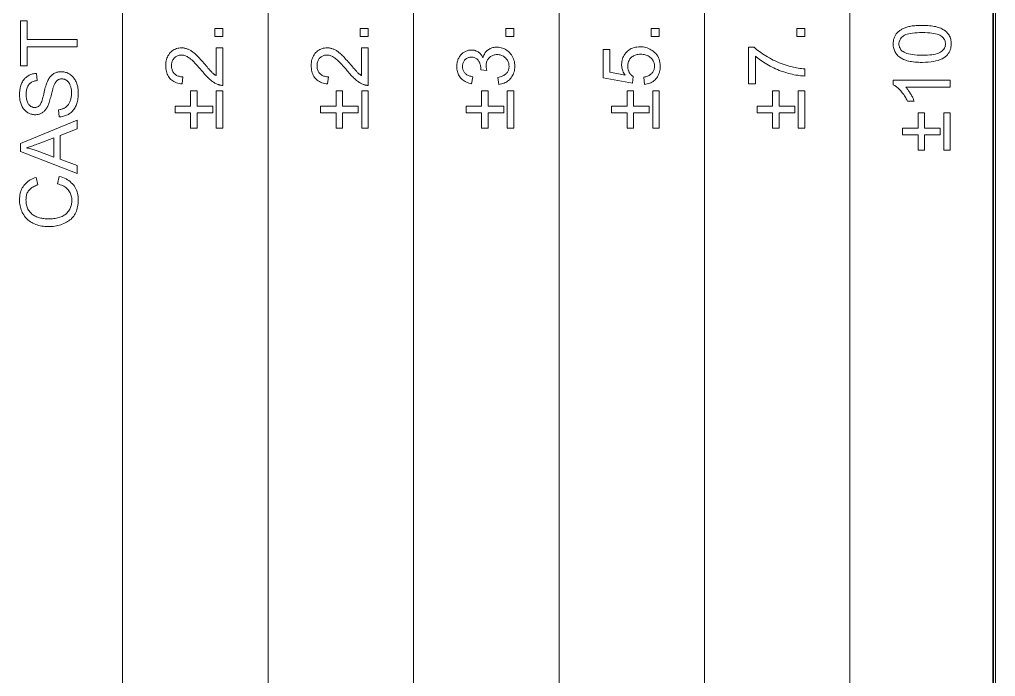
# Model space of a CAD drawing. Extents: x 23 to 417, y 3 to 294.
# Drawn here: x 213.62 to 230.8, y 26.81 to 38.39 of the extents above; entities that cross this region are included whole.
import ezdxf

# ---------------------------------------------------------------- set-up
doc = ezdxf.new("R2010")
doc.units = 0

msp = doc.modelspace()

# ---------------------------------------------------------------- linework, layer by layer
at = {"color": 7, "lineweight": 13}
for p, q in [((215.438, 10.272), (215.438, 50.272)), ((217.999, 10.272), (217.999, 50.272)), ((220.559, 10.272), (220.559, 50.272)), ((223.12, 10.272), (223.12, 50.272)), ((225.681, 10.272), (225.681, 50.272)), ((228.241, 10.272), (228.241, 50.272)), ((230.802, 10.272), (230.802, 50.272))]:
    msp.add_line(p, q, dxfattribs=at)
at = {"color": 7, "lineweight": 35}
msp.add_line((230.762, 10.238), (230.762, 50.237), dxfattribs=at)
at = {"color": 7, "lineweight": 13}
for points in [[(214.642, 37.902), (213.76, 37.902), (213.76, 37.572), (213.642, 37.572), (213.642, 38.365), (213.76, 38.365), (213.76, 38.034), (214.642, 38.034)], [(217.203, 38.088), (217.063, 38.088), (217.063, 38.228), (217.203, 38.228)], [(219.763, 38.088), (219.623, 38.088), (219.623, 38.228), (219.763, 38.228)], [(222.324, 38.088), (222.184, 38.088), (222.184, 38.228), (222.324, 38.228)], [(224.885, 38.088), (224.745, 38.088), (224.745, 38.228), (224.885, 38.228)], [(227.445, 38.088), (227.306, 38.088), (227.306, 38.228), (227.445, 38.228)], [(229.513, 37.631), (229.478, 37.631), (229.445, 37.632), (229.413, 37.634), (229.382, 37.636), (229.353, 37.64), (229.325, 37.644), (229.299, 37.648), (229.273, 37.654), (229.25, 37.66), (229.227, 37.667), (229.206, 37.675), (229.186, 37.683), (229.167, 37.692), (229.149, 37.702), (229.132, 37.712), (229.116, 37.724), (229.1, 37.735), (229.086, 37.748), (229.073, 37.761), (229.061, 37.775), (229.05, 37.79), (229.04, 37.806), (229.031, 37.822), (229.023, 37.839), (229.017, 37.857), (229.011, 37.875), (229.007, 37.894), (229.004, 37.914), (229.003, 37.935), (229.002, 37.957), (229.002, 37.972), (229.003, 37.988), (229.005, 38.003), (229.007, 38.018), (229.01, 38.032), (229.014, 38.046), (229.018, 38.06), (229.023, 38.073), (229.028, 38.085), (229.034, 38.098), (229.041, 38.11), (229.049, 38.121), (229.056, 38.132), (229.065, 38.143), (229.074, 38.153), (229.084, 38.163), (229.094, 38.172), (229.105, 38.181), (229.116, 38.19), (229.128, 38.198), (229.14, 38.206), (229.153, 38.213), (229.167, 38.22), (229.181, 38.227), (229.196, 38.233), (229.211, 38.239), (229.226, 38.245), (229.243, 38.25), (229.259, 38.255), (229.277, 38.26), (229.295, 38.264), (229.314, 38.268), (229.335, 38.272), (229.356, 38.275), (229.38, 38.277), (229.404, 38.279), (229.429, 38.281), (229.456, 38.282), (229.484, 38.282), (229.513, 38.283), (229.547, 38.282), (229.581, 38.281), (229.612, 38.279), (229.643, 38.277), (229.672, 38.274), (229.7, 38.27), (229.726, 38.265), (229.751, 38.26), (229.775, 38.253), (229.797, 38.246), (229.818, 38.239), (229.838, 38.231), (229.857, 38.222), (229.876, 38.212), (229.893, 38.201), (229.909, 38.19), (229.924, 38.178), (229.939, 38.166), (229.952, 38.152), (229.964, 38.138), (229.975, 38.124), (229.985, 38.108), (229.994, 38.092), (230.002, 38.075), (230.008, 38.057), (230.014, 38.038), (230.018, 38.019), (230.021, 37.999), (230.023, 37.978), (230.023, 37.957), (230.022, 37.928), (230.019, 37.901), (230.014, 37.875), (230.007, 37.851), (229.997, 37.827), (229.986, 37.805), (229.972, 37.785), (229.957, 37.765), (229.939, 37.747), (229.919, 37.729), (229.893, 37.711), (229.863, 37.694), (229.83, 37.679), (229.795, 37.666), (229.755, 37.655), (229.713, 37.646), (229.668, 37.639), (229.619, 37.634), (229.568, 37.632)], [(229.513, 37.757), (229.561, 37.757), (229.605, 37.759), (229.646, 37.762), (229.684, 37.766), (229.718, 37.771), (229.749, 37.777), (229.777, 37.785), (229.802, 37.794), (229.823, 37.803), (229.841, 37.814), (229.856, 37.826), (229.87, 37.838), (229.882, 37.851), (229.893, 37.865), (229.902, 37.879), (229.909, 37.893), (229.915, 37.908), (229.919, 37.924), (229.921, 37.94), (229.922, 37.957), (229.921, 37.973), (229.919, 37.989), (229.915, 38.005), (229.909, 38.02), (229.902, 38.034), (229.893, 38.048), (229.882, 38.062), (229.87, 38.075), (229.856, 38.087), (229.84, 38.099), (229.822, 38.11), (229.801, 38.12), (229.777, 38.128), (229.749, 38.136), (229.718, 38.142), (229.683, 38.147), (229.646, 38.151), (229.605, 38.154), (229.56, 38.156), (229.513, 38.156), (229.465, 38.156), (229.421, 38.154), (229.38, 38.151), (229.342, 38.147), (229.307, 38.142), (229.276, 38.136), (229.248, 38.128), (229.224, 38.12), (229.203, 38.11), (229.185, 38.099), (229.169, 38.087), (229.156, 38.075), (229.143, 38.062), (229.133, 38.048), (229.124, 38.034), (229.117, 38.019), (229.111, 38.004), (229.107, 37.988), (229.104, 37.972), (229.104, 37.955), (229.104, 37.939), (229.107, 37.923), (229.11, 37.908), (229.115, 37.893), (229.122, 37.879), (229.129, 37.866), (229.139, 37.854), (229.15, 37.842), (229.162, 37.831), (229.175, 37.82), (229.195, 37.808), (229.218, 37.797), (229.244, 37.788), (229.273, 37.78), (229.305, 37.773), (229.341, 37.767), (229.379, 37.762), (229.421, 37.759), (229.465, 37.757)], [(217.085, 37.887), (217.203, 37.887), (217.203, 37.226), (217.194, 37.226), (217.185, 37.226), (217.176, 37.227), (217.168, 37.228), (217.159, 37.229), (217.151, 37.231), (217.142, 37.233), (217.134, 37.235), (217.126, 37.238), (217.117, 37.241), (217.104, 37.246), (217.09, 37.252), (217.077, 37.259), (217.064, 37.266), (217.05, 37.274), (217.037, 37.282), (217.024, 37.291), (217.011, 37.3), (216.997, 37.311), (216.984, 37.322), (216.971, 37.333), (216.957, 37.346), (216.943, 37.359), (216.929, 37.374), (216.914, 37.389), (216.898, 37.406), (216.883, 37.424), (216.866, 37.442), (216.85, 37.462), (216.833, 37.482), (216.807, 37.514), (216.782, 37.543), (216.758, 37.57), (216.735, 37.596), (216.713, 37.619), (216.692, 37.64), (216.673, 37.659), (216.655, 37.675), (216.637, 37.69), (216.621, 37.702), (216.606, 37.713), (216.59, 37.723), (216.575, 37.732), (216.56, 37.739), (216.545, 37.745), (216.53, 37.751), (216.516, 37.755), (216.502, 37.757), (216.487, 37.759), (216.473, 37.76), (216.459, 37.759), (216.445, 37.758), (216.432, 37.755), (216.419, 37.751), (216.406, 37.747), (216.394, 37.741), (216.382, 37.734), (216.371, 37.726), (216.361, 37.718), (216.35, 37.708), (216.341, 37.697), (216.332, 37.685), (216.325, 37.673), (216.318, 37.661), (216.313, 37.647), (216.308, 37.634), (216.305, 37.619), (216.302, 37.604), (216.301, 37.588), (216.3, 37.572), (216.301, 37.554), (216.302, 37.537), (216.305, 37.522), (216.309, 37.506), (216.313, 37.492), (216.319, 37.478), (216.326, 37.465), (216.334, 37.452), (216.343, 37.441), (216.353, 37.43), (216.364, 37.42), (216.376, 37.41), (216.389, 37.402), (216.402, 37.395), (216.417, 37.39), (216.432, 37.385), (216.448, 37.381), (216.465, 37.378), (216.482, 37.376), (216.501, 37.376), (216.488, 37.25), (216.46, 37.253), (216.434, 37.258), (216.409, 37.264), (216.385, 37.271), (216.363, 37.28), (216.342, 37.291), (216.323, 37.303), (216.305, 37.316), (216.288, 37.331), (216.272, 37.347), (216.258, 37.365), (216.246, 37.383), (216.235, 37.403), (216.225, 37.424), (216.217, 37.446), (216.21, 37.469), (216.205, 37.494), (216.201, 37.52), (216.199, 37.546), (216.198, 37.574), (216.199, 37.602), (216.202, 37.629), (216.206, 37.655), (216.211, 37.68), (216.218, 37.703), (216.227, 37.725), (216.238, 37.746), (216.25, 37.766), (216.263, 37.785), (216.278, 37.802), (216.295, 37.818), (216.312, 37.832), (216.33, 37.845), (216.348, 37.856), (216.368, 37.865), (216.388, 37.873), (216.409, 37.878), (216.43, 37.883), (216.453, 37.885), (216.476, 37.886), (216.488, 37.886), (216.5, 37.885), (216.512, 37.884), (216.524, 37.882), (216.536, 37.88), (216.547, 37.877), (216.559, 37.874), (216.571, 37.87), (216.582, 37.866), (216.594, 37.861), (216.606, 37.856), (216.618, 37.85), (216.629, 37.844), (216.641, 37.837), (216.654, 37.829), (216.666, 37.82), (216.678, 37.811), (216.691, 37.801), (216.703, 37.791), (216.716, 37.78), (216.73, 37.768), (216.744, 37.754), (216.759, 37.739), (216.775, 37.722), (216.792, 37.704), (216.81, 37.684), (216.829, 37.663), (216.849, 37.641), (216.87, 37.616), (216.892, 37.591), (216.91, 37.569), (216.927, 37.55), (216.942, 37.531), (216.957, 37.515), (216.97, 37.5), (216.982, 37.486), (216.993, 37.475), (217.002, 37.464), (217.011, 37.456), (217.018, 37.449), (217.025, 37.443), (217.031, 37.437), (217.038, 37.431), (217.045, 37.425), (217.051, 37.42), (217.058, 37.415), (217.065, 37.41), (217.071, 37.406), (217.078, 37.401), (217.085, 37.397)], [(219.645, 37.887), (219.763, 37.887), (219.763, 37.226), (219.754, 37.226), (219.746, 37.226), (219.737, 37.227), (219.728, 37.228), (219.72, 37.229), (219.711, 37.231), (219.703, 37.233), (219.695, 37.235), (219.686, 37.238), (219.678, 37.241), (219.665, 37.246), (219.651, 37.252), (219.638, 37.259), (219.624, 37.266), (219.611, 37.274), (219.598, 37.282), (219.584, 37.291), (219.571, 37.3), (219.558, 37.311), (219.545, 37.322), (219.532, 37.333), (219.518, 37.346), (219.504, 37.359), (219.489, 37.374), (219.474, 37.389), (219.459, 37.406), (219.443, 37.424), (219.427, 37.442), (219.411, 37.462), (219.394, 37.482), (219.367, 37.514), (219.342, 37.543), (219.318, 37.57), (219.296, 37.596), (219.274, 37.619), (219.253, 37.64), (219.234, 37.659), (219.215, 37.675), (219.198, 37.69), (219.182, 37.702), (219.166, 37.713), (219.151, 37.723), (219.136, 37.732), (219.121, 37.739), (219.106, 37.745), (219.091, 37.751), (219.077, 37.755), (219.062, 37.757), (219.048, 37.759), (219.034, 37.76), (219.02, 37.759), (219.006, 37.758), (218.992, 37.755), (218.979, 37.751), (218.967, 37.747), (218.955, 37.741), (218.943, 37.734), (218.932, 37.726), (218.921, 37.718), (218.911, 37.708), (218.901, 37.697), (218.893, 37.685), (218.885, 37.673), (218.879, 37.661), (218.873, 37.647), (218.869, 37.634), (218.865, 37.619), (218.863, 37.604), (218.861, 37.588), (218.861, 37.572), (218.861, 37.554), (218.863, 37.537), (218.866, 37.522), (218.869, 37.506), (218.874, 37.492), (218.88, 37.478), (218.887, 37.465), (218.895, 37.452), (218.904, 37.441), (218.914, 37.43), (218.925, 37.42), (218.937, 37.41), (218.95, 37.402), (218.963, 37.395), (218.977, 37.39), (218.993, 37.385), (219.009, 37.381), (219.025, 37.378), (219.043, 37.376), (219.061, 37.376), (219.048, 37.25), (219.021, 37.253), (218.995, 37.258), (218.97, 37.264), (218.946, 37.271), (218.924, 37.28), (218.903, 37.291), (218.884, 37.303), (218.865, 37.316), (218.849, 37.331), (218.833, 37.347), (218.819, 37.365), (218.807, 37.383), (218.795, 37.403), (218.786, 37.424), (218.778, 37.446), (218.771, 37.469), (218.766, 37.494), (218.762, 37.52), (218.76, 37.546), (218.759, 37.574), (218.76, 37.602), (218.762, 37.629), (218.766, 37.655), (218.772, 37.68), (218.779, 37.703), (218.788, 37.725), (218.798, 37.746), (218.81, 37.766), (218.824, 37.785), (218.839, 37.802), (218.855, 37.818), (218.872, 37.832), (218.89, 37.845), (218.909, 37.856), (218.928, 37.865), (218.949, 37.873), (218.969, 37.878), (218.991, 37.883), (219.014, 37.885), (219.037, 37.886), (219.049, 37.886), (219.061, 37.885), (219.073, 37.884), (219.085, 37.882), (219.096, 37.88), (219.108, 37.877), (219.12, 37.874), (219.132, 37.87), (219.143, 37.866), (219.155, 37.861), (219.166, 37.856), (219.178, 37.85), (219.19, 37.844), (219.202, 37.837), (219.214, 37.829), (219.227, 37.82), (219.239, 37.811), (219.252, 37.801), (219.264, 37.791), (219.277, 37.78), (219.29, 37.768), (219.304, 37.754), (219.32, 37.739), (219.336, 37.722), (219.353, 37.704), (219.371, 37.684), (219.39, 37.663), (219.41, 37.641), (219.431, 37.616), (219.453, 37.591), (219.471, 37.569), (219.488, 37.55), (219.503, 37.531), (219.518, 37.515), (219.531, 37.5), (219.543, 37.486), (219.554, 37.475), (219.563, 37.464), (219.572, 37.456), (219.579, 37.449), (219.585, 37.443), (219.592, 37.437), (219.599, 37.431), (219.605, 37.425), (219.612, 37.42), (219.619, 37.415), (219.625, 37.41), (219.632, 37.406), (219.639, 37.401), (219.645, 37.397)], [(222.06, 37.243), (222.044, 37.366), (222.064, 37.37), (222.083, 37.375), (222.101, 37.381), (222.118, 37.387), (222.133, 37.394), (222.148, 37.402), (222.161, 37.41), (222.173, 37.418), (222.184, 37.428), (222.194, 37.437), (222.203, 37.448), (222.211, 37.459), (222.218, 37.47), (222.224, 37.482), (222.229, 37.494), (222.233, 37.506), (222.236, 37.519), (222.238, 37.533), (222.24, 37.547), (222.24, 37.561), (222.239, 37.578), (222.238, 37.595), (222.235, 37.611), (222.23, 37.626), (222.225, 37.641), (222.218, 37.656), (222.211, 37.669), (222.202, 37.683), (222.191, 37.695), (222.18, 37.708), (222.168, 37.719), (222.155, 37.729), (222.141, 37.738), (222.127, 37.746), (222.113, 37.752), (222.098, 37.758), (222.082, 37.762), (222.066, 37.765), (222.049, 37.767), (222.031, 37.767), (222.015, 37.767), (221.999, 37.765), (221.983, 37.762), (221.968, 37.758), (221.954, 37.753), (221.941, 37.747), (221.927, 37.74), (221.915, 37.732), (221.903, 37.723), (221.892, 37.712), (221.881, 37.701), (221.872, 37.689), (221.864, 37.676), (221.857, 37.663), (221.851, 37.649), (221.846, 37.635), (221.842, 37.62), (221.839, 37.604), (221.837, 37.588), (221.837, 37.572), (221.837, 37.564), (221.837, 37.557), (221.838, 37.549), (221.839, 37.541), (221.84, 37.532), (221.842, 37.524), (221.844, 37.514), (221.846, 37.505), (221.848, 37.495), (221.851, 37.485), (221.743, 37.499), (221.743, 37.501), (221.743, 37.503), (221.744, 37.505), (221.744, 37.508), (221.744, 37.51), (221.744, 37.512), (221.744, 37.513), (221.744, 37.515), (221.744, 37.517), (221.744, 37.518), (221.744, 37.534), (221.743, 37.549), (221.74, 37.564), (221.738, 37.579), (221.734, 37.593), (221.729, 37.607), (221.724, 37.62), (221.718, 37.634), (221.711, 37.647), (221.703, 37.66), (221.695, 37.671), (221.685, 37.682), (221.675, 37.692), (221.663, 37.7), (221.651, 37.707), (221.638, 37.712), (221.624, 37.717), (221.609, 37.72), (221.594, 37.722), (221.577, 37.722), (221.564, 37.722), (221.551, 37.72), (221.539, 37.718), (221.527, 37.715), (221.515, 37.711), (221.504, 37.706), (221.494, 37.7), (221.484, 37.693), (221.474, 37.685), (221.465, 37.677), (221.457, 37.667), (221.449, 37.657), (221.443, 37.647), (221.437, 37.636), (221.432, 37.624), (221.428, 37.612), (221.425, 37.6), (221.423, 37.586), (221.421, 37.573), (221.421, 37.559), (221.421, 37.544), (221.423, 37.531), (221.425, 37.518), (221.428, 37.505), (221.432, 37.493), (221.437, 37.481), (221.443, 37.47), (221.45, 37.459), (221.457, 37.449), (221.466, 37.439), (221.475, 37.43), (221.486, 37.421), (221.497, 37.414), (221.509, 37.406), (221.522, 37.4), (221.536, 37.394), (221.551, 37.389), (221.567, 37.385), (221.583, 37.381), (221.601, 37.378), (221.579, 37.255), (221.555, 37.26), (221.532, 37.266), (221.51, 37.274), (221.489, 37.282), (221.47, 37.292), (221.451, 37.303), (221.434, 37.315), (221.417, 37.328), (221.402, 37.342), (221.388, 37.357), (221.375, 37.374), (221.363, 37.391), (221.353, 37.409), (221.344, 37.427), (221.337, 37.447), (221.331, 37.467), (221.326, 37.488), (221.323, 37.51), (221.321, 37.532), (221.32, 37.556), (221.32, 37.572), (221.321, 37.588), (221.323, 37.604), (221.326, 37.619), (221.329, 37.634), (221.333, 37.649), (221.337, 37.664), (221.342, 37.679), (221.348, 37.693), (221.355, 37.707), (221.362, 37.72), (221.37, 37.733), (221.378, 37.745), (221.387, 37.757), (221.397, 37.767), (221.406, 37.778), (221.417, 37.787), (221.428, 37.796), (221.439, 37.804), (221.451, 37.812), (221.463, 37.819), (221.475, 37.825), (221.488, 37.831), (221.501, 37.835), (221.513, 37.839), (221.526, 37.843), (221.54, 37.845), (221.553, 37.847), (221.566, 37.848), (221.58, 37.848), (221.593, 37.848), (221.605, 37.847), (221.618, 37.845), (221.63, 37.843), (221.642, 37.84), (221.653, 37.836), (221.665, 37.831), (221.676, 37.826), (221.687, 37.82), (221.698, 37.814), (221.708, 37.806), (221.718, 37.798), (221.728, 37.79), (221.737, 37.78), (221.746, 37.771), (221.754, 37.76), (221.762, 37.749), (221.769, 37.737), (221.776, 37.724), (221.782, 37.711), (221.787, 37.728), (221.792, 37.745), (221.799, 37.76), (221.806, 37.775), (221.814, 37.789), (221.823, 37.803), (221.833, 37.815), (221.843, 37.827), (221.855, 37.838), (221.867, 37.848), (221.881, 37.858), (221.894, 37.866), (221.909, 37.874), (221.924, 37.88), (221.94, 37.885), (221.956, 37.89), (221.973, 37.893), (221.991, 37.896), (222.01, 37.897), (222.029, 37.898), (222.054, 37.897), (222.079, 37.894), (222.104, 37.889), (222.127, 37.882), (222.15, 37.874), (222.171, 37.863), (222.192, 37.851), (222.213, 37.836), (222.232, 37.82), (222.251, 37.802), (222.268, 37.782), (222.283, 37.762), (222.297, 37.74), (222.309, 37.718), (222.319, 37.694), (222.327, 37.669), (222.334, 37.644), (222.338, 37.617), (222.341, 37.589), (222.342, 37.561), (222.341, 37.535), (222.339, 37.51), (222.335, 37.486), (222.329, 37.462), (222.322, 37.44), (222.313, 37.419), (222.303, 37.398), (222.292, 37.379), (222.278, 37.36), (222.263, 37.342), (222.247, 37.325), (222.23, 37.31), (222.212, 37.297), (222.193, 37.284), (222.173, 37.274), (222.152, 37.265), (222.131, 37.257), (222.108, 37.251), (222.085, 37.246)], [(224.623, 37.242), (224.612, 37.371), (224.63, 37.374), (224.648, 37.378), (224.664, 37.383), (224.68, 37.388), (224.694, 37.395), (224.708, 37.402), (224.721, 37.41), (224.733, 37.418), (224.743, 37.427), (224.753, 37.437), (224.762, 37.448), (224.77, 37.459), (224.778, 37.471), (224.784, 37.483), (224.789, 37.495), (224.793, 37.508), (224.797, 37.521), (224.799, 37.535), (224.8, 37.549), (224.801, 37.563), (224.8, 37.581), (224.798, 37.598), (224.795, 37.614), (224.79, 37.63), (224.784, 37.645), (224.777, 37.66), (224.768, 37.674), (224.758, 37.688), (224.747, 37.701), (224.734, 37.713), (224.72, 37.725), (224.705, 37.736), (224.69, 37.745), (224.673, 37.753), (224.656, 37.759), (224.638, 37.765), (224.619, 37.769), (224.599, 37.772), (224.578, 37.774), (224.557, 37.775), (224.536, 37.774), (224.516, 37.772), (224.498, 37.769), (224.48, 37.765), (224.463, 37.76), (224.447, 37.754), (224.431, 37.746), (224.417, 37.737), (224.403, 37.727), (224.391, 37.716), (224.379, 37.704), (224.369, 37.691), (224.36, 37.677), (224.352, 37.663), (224.345, 37.648), (224.34, 37.632), (224.336, 37.615), (224.333, 37.598), (224.331, 37.58), (224.33, 37.561), (224.33, 37.55), (224.331, 37.538), (224.333, 37.527), (224.334, 37.516), (224.337, 37.505), (224.34, 37.494), (224.343, 37.484), (224.347, 37.474), (224.352, 37.464), (224.357, 37.454), (224.363, 37.445), (224.368, 37.436), (224.375, 37.427), (224.381, 37.419), (224.388, 37.412), (224.395, 37.404), (224.403, 37.397), (224.41, 37.391), (224.419, 37.385), (224.427, 37.379), (224.412, 37.264), (223.898, 37.361), (223.898, 37.858), (224.016, 37.858), (224.016, 37.459), (224.284, 37.405), (224.273, 37.423), (224.262, 37.441), (224.252, 37.46), (224.244, 37.479), (224.237, 37.497), (224.232, 37.516), (224.227, 37.535), (224.224, 37.555), (224.222, 37.574), (224.222, 37.594), (224.223, 37.62), (224.225, 37.645), (224.23, 37.669), (224.236, 37.692), (224.244, 37.715), (224.254, 37.736), (224.266, 37.757), (224.28, 37.777), (224.295, 37.797), (224.312, 37.815), (224.331, 37.832), (224.351, 37.847), (224.372, 37.861), (224.393, 37.873), (224.416, 37.883), (224.44, 37.891), (224.465, 37.897), (224.491, 37.901), (224.518, 37.904), (224.546, 37.905), (224.572, 37.904), (224.599, 37.902), (224.624, 37.898), (224.648, 37.892), (224.672, 37.885), (224.695, 37.877), (224.718, 37.866), (224.739, 37.854), (224.76, 37.841), (224.78, 37.826), (224.803, 37.806), (224.824, 37.785), (224.842, 37.762), (224.858, 37.738), (224.871, 37.712), (224.882, 37.685), (224.891, 37.657), (224.897, 37.627), (224.901, 37.596), (224.902, 37.563), (224.901, 37.537), (224.899, 37.511), (224.895, 37.486), (224.89, 37.462), (224.883, 37.439), (224.874, 37.418), (224.864, 37.397), (224.853, 37.377), (224.84, 37.358), (224.825, 37.341), (224.81, 37.324), (224.793, 37.309), (224.775, 37.296), (224.756, 37.283), (224.737, 37.273), (224.716, 37.264), (224.694, 37.256), (224.671, 37.25), (224.648, 37.245)], [(226.576, 37.25), (226.458, 37.25), (226.458, 37.898), (226.554, 37.898), (226.575, 37.878), (226.597, 37.859), (226.621, 37.84), (226.646, 37.821), (226.672, 37.803), (226.7, 37.784), (226.729, 37.765), (226.759, 37.746), (226.791, 37.727), (226.824, 37.708), (226.858, 37.69), (226.892, 37.672), (226.926, 37.656), (226.96, 37.64), (226.995, 37.625), (227.03, 37.611), (227.065, 37.598), (227.1, 37.586), (227.135, 37.574), (227.171, 37.563), (227.196, 37.556), (227.222, 37.55), (227.248, 37.544), (227.275, 37.538), (227.302, 37.533), (227.33, 37.529), (227.358, 37.525), (227.387, 37.521), (227.416, 37.519), (227.445, 37.516), (227.445, 37.39), (227.421, 37.391), (227.396, 37.393), (227.37, 37.395), (227.343, 37.398), (227.315, 37.403), (227.286, 37.408), (227.256, 37.414), (227.225, 37.42), (227.193, 37.428), (227.16, 37.436), (227.127, 37.446), (227.094, 37.456), (227.061, 37.467), (227.029, 37.478), (226.996, 37.49), (226.964, 37.504), (226.932, 37.517), (226.901, 37.532), (226.869, 37.547), (226.838, 37.564), (226.807, 37.58), (226.778, 37.597), (226.749, 37.614), (226.722, 37.632), (226.695, 37.649), (226.669, 37.667), (226.645, 37.685), (226.621, 37.703), (226.598, 37.721), (226.576, 37.74)], [(214.321, 36.67), (214.31, 36.795), (214.324, 36.797), (214.339, 36.8), (214.352, 36.803), (214.365, 36.806), (214.378, 36.81), (214.39, 36.814), (214.402, 36.819), (214.412, 36.825), (214.423, 36.83), (214.433, 36.837), (214.442, 36.843), (214.451, 36.851), (214.46, 36.859), (214.468, 36.868), (214.476, 36.878), (214.484, 36.888), (214.491, 36.899), (214.498, 36.911), (214.504, 36.924), (214.511, 36.937), (214.516, 36.951), (214.521, 36.965), (214.526, 36.98), (214.53, 36.994), (214.533, 37.01), (214.535, 37.025), (214.538, 37.041), (214.539, 37.057), (214.54, 37.074), (214.54, 37.091), (214.54, 37.106), (214.539, 37.12), (214.538, 37.134), (214.537, 37.148), (214.535, 37.162), (214.532, 37.175), (214.529, 37.188), (214.526, 37.2), (214.522, 37.213), (214.518, 37.224), (214.513, 37.236), (214.508, 37.246), (214.503, 37.256), (214.497, 37.266), (214.491, 37.275), (214.485, 37.283), (214.478, 37.291), (214.471, 37.298), (214.464, 37.305), (214.456, 37.311), (214.448, 37.316), (214.44, 37.321), (214.432, 37.325), (214.423, 37.329), (214.415, 37.332), (214.406, 37.334), (214.398, 37.336), (214.389, 37.338), (214.38, 37.339), (214.37, 37.339), (214.361, 37.339), (214.352, 37.338), (214.343, 37.336), (214.335, 37.335), (214.326, 37.332), (214.318, 37.329), (214.31, 37.326), (214.303, 37.321), (214.295, 37.317), (214.288, 37.312), (214.281, 37.306), (214.275, 37.299), (214.268, 37.292), (214.262, 37.284), (214.256, 37.275), (214.25, 37.266), (214.245, 37.256), (214.239, 37.245), (214.234, 37.234), (214.229, 37.222), (214.226, 37.213), (214.222, 37.202), (214.218, 37.189), (214.214, 37.174), (214.209, 37.157), (214.204, 37.138), (214.199, 37.117), (214.193, 37.095), (214.187, 37.07), (214.18, 37.044), (214.174, 37.017), (214.167, 36.992), (214.161, 36.968), (214.155, 36.947), (214.148, 36.926), (214.142, 36.908), (214.136, 36.891), (214.13, 36.876), (214.124, 36.862), (214.118, 36.851), (214.11, 36.837), (214.102, 36.823), (214.094, 36.811), (214.085, 36.799), (214.076, 36.788), (214.066, 36.778), (214.057, 36.768), (214.046, 36.759), (214.036, 36.751), (214.025, 36.744), (214.014, 36.737), (214.002, 36.731), (213.99, 36.726), (213.978, 36.721), (213.966, 36.717), (213.953, 36.714), (213.941, 36.712), (213.927, 36.71), (213.914, 36.709), (213.9, 36.709), (213.885, 36.709), (213.87, 36.71), (213.856, 36.712), (213.841, 36.716), (213.827, 36.719), (213.813, 36.724), (213.799, 36.73), (213.786, 36.736), (213.772, 36.743), (213.759, 36.752), (213.746, 36.761), (213.734, 36.77), (213.722, 36.781), (213.711, 36.792), (213.701, 36.804), (213.691, 36.817), (213.682, 36.831), (213.674, 36.846), (213.666, 36.861), (213.659, 36.877), (213.652, 36.894), (213.647, 36.911), (213.642, 36.928), (213.637, 36.946), (213.633, 36.964), (213.63, 36.983), (213.628, 37.002), (213.626, 37.021), (213.625, 37.041), (213.625, 37.061), (213.625, 37.083), (213.626, 37.104), (213.628, 37.125), (213.631, 37.145), (213.634, 37.165), (213.638, 37.185), (213.642, 37.203), (213.648, 37.222), (213.654, 37.239), (213.661, 37.257), (213.668, 37.273), (213.676, 37.289), (213.685, 37.304), (213.695, 37.318), (213.705, 37.332), (213.716, 37.345), (213.727, 37.356), (213.74, 37.367), (213.752, 37.378), (213.766, 37.387), (213.78, 37.396), (213.795, 37.404), (213.809, 37.411), (213.825, 37.417), (213.84, 37.422), (213.856, 37.427), (213.872, 37.431), (213.889, 37.433), (213.906, 37.435), (213.924, 37.436), (213.933, 37.31), (213.915, 37.307), (213.897, 37.304), (213.88, 37.299), (213.865, 37.294), (213.85, 37.287), (213.836, 37.28), (213.823, 37.271), (213.811, 37.262), (213.8, 37.252), (213.79, 37.24), (213.781, 37.228), (213.772, 37.214), (213.765, 37.2), (213.759, 37.184), (213.754, 37.167), (213.749, 37.149), (213.746, 37.13), (213.743, 37.11), (213.742, 37.089), (213.741, 37.066), (213.742, 37.043), (213.743, 37.021), (213.745, 37), (213.748, 36.98), (213.752, 36.962), (213.757, 36.945), (213.763, 36.93), (213.77, 36.916), (213.777, 36.903), (213.785, 36.891), (213.794, 36.881), (213.804, 36.871), (213.813, 36.863), (213.824, 36.856), (213.834, 36.85), (213.845, 36.845), (213.856, 36.841), (213.867, 36.838), (213.879, 36.837), (213.892, 36.836), (213.902, 36.837), (213.912, 36.838), (213.922, 36.84), (213.932, 36.842), (213.941, 36.846), (213.949, 36.85), (213.958, 36.855), (213.966, 36.861), (213.973, 36.868), (213.98, 36.875), (213.987, 36.884), (213.994, 36.895), (214.001, 36.909), (214.008, 36.925), (214.015, 36.944), (214.023, 36.965), (214.03, 36.989), (214.037, 37.015), (214.044, 37.044), (214.051, 37.075), (214.059, 37.106), (214.066, 37.135), (214.073, 37.162), (214.079, 37.187), (214.086, 37.211), (214.092, 37.232), (214.098, 37.251), (214.104, 37.268), (214.11, 37.283), (214.115, 37.296), (214.124, 37.313), (214.132, 37.329), (214.141, 37.344), (214.151, 37.358), (214.161, 37.372), (214.171, 37.384), (214.182, 37.396), (214.193, 37.406), (214.205, 37.416), (214.217, 37.425), (214.23, 37.433), (214.243, 37.44), (214.256, 37.446), (214.27, 37.451), (214.284, 37.456), (214.298, 37.46), (214.313, 37.463), (214.328, 37.465), (214.344, 37.466), (214.359, 37.466), (214.375, 37.466), (214.391, 37.465), (214.407, 37.462), (214.422, 37.459), (214.437, 37.455), (214.452, 37.45), (214.467, 37.444), (214.481, 37.437), (214.496, 37.429), (214.51, 37.421), (214.524, 37.411), (214.537, 37.401), (214.549, 37.39), (214.561, 37.378), (214.573, 37.365), (214.583, 37.352), (214.593, 37.337), (214.603, 37.322), (214.612, 37.306), (214.62, 37.289), (214.627, 37.272), (214.634, 37.254), (214.64, 37.236), (214.645, 37.218), (214.649, 37.198), (214.653, 37.179), (214.655, 37.159), (214.657, 37.139), (214.659, 37.118), (214.659, 37.097), (214.659, 37.07), (214.657, 37.044), (214.655, 37.019), (214.653, 36.995), (214.649, 36.972), (214.645, 36.95), (214.64, 36.928), (214.634, 36.908), (214.627, 36.888), (214.619, 36.869), (214.611, 36.851), (214.602, 36.834), (214.592, 36.818), (214.581, 36.802), (214.57, 36.787), (214.558, 36.773), (214.544, 36.76), (214.531, 36.748), (214.516, 36.736), (214.5, 36.725), (214.484, 36.715), (214.468, 36.706), (214.451, 36.698), (214.433, 36.692), (214.416, 36.686), (214.397, 36.681), (214.379, 36.677), (214.36, 36.674), (214.34, 36.671)], [(230.006, 37.316), (230.006, 37.193), (229.224, 37.193), (229.232, 37.184), (229.241, 37.174), (229.249, 37.164), (229.258, 37.153), (229.266, 37.142), (229.274, 37.13), (229.283, 37.118), (229.291, 37.105), (229.3, 37.091), (229.308, 37.077), (229.317, 37.063), (229.324, 37.049), (229.332, 37.035), (229.339, 37.022), (229.345, 37.009), (229.351, 36.996), (229.357, 36.983), (229.362, 36.971), (229.367, 36.959), (229.372, 36.948), (229.253, 36.948), (229.243, 36.968), (229.233, 36.988), (229.222, 37.007), (229.211, 37.026), (229.2, 37.044), (229.188, 37.062), (229.175, 37.079), (229.162, 37.096), (229.149, 37.112), (229.136, 37.128), (229.122, 37.143), (229.108, 37.157), (229.095, 37.17), (229.081, 37.182), (229.068, 37.194), (229.055, 37.204), (229.041, 37.214), (229.028, 37.222), (229.015, 37.23), (229.002, 37.237), (229.002, 37.316)], [(217.025, 36.743), (216.75, 36.743), (216.75, 36.471), (216.636, 36.471), (216.636, 36.743), (216.364, 36.743), (216.364, 36.859), (216.636, 36.859), (216.636, 37.131), (216.75, 37.131), (216.75, 36.859), (217.025, 36.859)], [(217.203, 37.131), (217.203, 36.471), (217.088, 36.471), (217.088, 37.131)], [(219.586, 36.743), (219.311, 36.743), (219.311, 36.471), (219.197, 36.471), (219.197, 36.743), (218.925, 36.743), (218.925, 36.859), (219.197, 36.859), (219.197, 37.131), (219.311, 37.131), (219.311, 36.859), (219.586, 36.859)], [(219.763, 37.131), (219.763, 36.471), (219.649, 36.471), (219.649, 37.131)], [(222.147, 36.743), (221.872, 36.743), (221.872, 36.471), (221.758, 36.471), (221.758, 36.743), (221.486, 36.743), (221.486, 36.859), (221.758, 36.859), (221.758, 37.131), (221.872, 37.131), (221.872, 36.859), (222.147, 36.859)], [(222.324, 37.131), (222.324, 36.471), (222.209, 36.471), (222.209, 37.131)], [(224.707, 36.743), (224.432, 36.743), (224.432, 36.471), (224.319, 36.471), (224.319, 36.743), (224.046, 36.743), (224.046, 36.859), (224.319, 36.859), (224.319, 37.131), (224.432, 37.131), (224.432, 36.859), (224.707, 36.859)], [(224.885, 37.131), (224.885, 36.471), (224.77, 36.471), (224.77, 37.131)], [(227.268, 36.743), (226.993, 36.743), (226.993, 36.471), (226.879, 36.471), (226.879, 36.743), (226.607, 36.743), (226.607, 36.859), (226.879, 36.859), (226.879, 37.131), (226.993, 37.131), (226.993, 36.859), (227.268, 36.859)], [(227.445, 37.131), (227.445, 36.471), (227.331, 36.471), (227.331, 37.131)], [(214.642, 35.674), (213.642, 36.058), (213.642, 36.2), (214.642, 36.61), (214.642, 36.459), (214.339, 36.342), (214.339, 35.924), (214.642, 35.814)], [(229.829, 36.354), (229.554, 36.354), (229.554, 36.082), (229.44, 36.082), (229.44, 36.354), (229.168, 36.354), (229.168, 36.47), (229.44, 36.47), (229.44, 36.742), (229.554, 36.742), (229.554, 36.47), (229.829, 36.47)], [(230.006, 36.742), (230.006, 36.082), (229.892, 36.082), (229.892, 36.742)], [(214.231, 35.962), (214.231, 36.301), (213.954, 36.197), (213.929, 36.188), (213.906, 36.179), (213.883, 36.171), (213.861, 36.163), (213.839, 36.155), (213.819, 36.149), (213.8, 36.142), (213.781, 36.136), (213.764, 36.131), (213.747, 36.126), (213.766, 36.122), (213.785, 36.118), (213.804, 36.113), (213.824, 36.108), (213.843, 36.103), (213.862, 36.098), (213.881, 36.092), (213.9, 36.085), (213.919, 36.079), (213.938, 36.072)], [(214.291, 35.488), (214.325, 35.621), (214.357, 35.612), (214.387, 35.601), (214.416, 35.59), (214.443, 35.577), (214.468, 35.562), (214.492, 35.547), (214.515, 35.53), (214.536, 35.511), (214.555, 35.492), (214.573, 35.471), (214.59, 35.449), (214.604, 35.426), (214.617, 35.402), (214.628, 35.377), (214.638, 35.351), (214.645, 35.324), (214.651, 35.296), (214.655, 35.267), (214.658, 35.237), (214.659, 35.207), (214.658, 35.175), (214.656, 35.144), (214.653, 35.115), (214.648, 35.087), (214.642, 35.06), (214.635, 35.034), (214.627, 35.01), (214.617, 34.987), (214.606, 34.964), (214.593, 34.944), (214.579, 34.924), (214.564, 34.905), (214.548, 34.887), (214.531, 34.87), (214.513, 34.854), (214.493, 34.84), (214.472, 34.826), (214.45, 34.813), (214.427, 34.801), (214.402, 34.789), (214.377, 34.779), (214.352, 34.77), (214.326, 34.763), (214.3, 34.756), (214.273, 34.75), (214.246, 34.745), (214.219, 34.741), (214.191, 34.739), (214.163, 34.737), (214.134, 34.737), (214.104, 34.737), (214.073, 34.739), (214.044, 34.742), (214.016, 34.746), (213.988, 34.752), (213.961, 34.758), (213.935, 34.766), (213.91, 34.775), (213.886, 34.785), (213.862, 34.796), (213.839, 34.809), (213.818, 34.822), (213.797, 34.837), (213.778, 34.852), (213.76, 34.869), (213.742, 34.886), (213.726, 34.905), (213.712, 34.924), (213.698, 34.945), (213.685, 34.966), (213.674, 34.988), (213.663, 35.011), (213.654, 35.034), (213.647, 35.058), (213.64, 35.082), (213.634, 35.106), (213.63, 35.131), (213.627, 35.157), (213.625, 35.182), (213.625, 35.209), (213.626, 35.238), (213.628, 35.267), (213.632, 35.294), (213.637, 35.321), (213.644, 35.347), (213.652, 35.372), (213.662, 35.395), (213.674, 35.418), (213.687, 35.44), (213.701, 35.461), (213.717, 35.481), (213.734, 35.499), (213.753, 35.517), (213.772, 35.533), (213.793, 35.548), (213.815, 35.561), (213.839, 35.574), (213.863, 35.585), (213.889, 35.595), (213.916, 35.604), (213.947, 35.473), (213.926, 35.466), (213.905, 35.458), (213.887, 35.45), (213.869, 35.44), (213.852, 35.431), (213.837, 35.42), (213.823, 35.409), (213.81, 35.398), (213.798, 35.385), (213.788, 35.372), (213.778, 35.359), (213.77, 35.345), (213.762, 35.33), (213.756, 35.314), (213.75, 35.298), (213.746, 35.281), (213.743, 35.263), (213.74, 35.245), (213.739, 35.226), (213.738, 35.206), (213.739, 35.183), (213.74, 35.161), (213.743, 35.14), (213.747, 35.12), (213.752, 35.1), (213.758, 35.081), (213.765, 35.063), (213.773, 35.046), (213.783, 35.029), (213.793, 35.013), (213.805, 34.998), (213.817, 34.984), (213.83, 34.971), (213.844, 34.959), (213.858, 34.947), (213.873, 34.937), (213.889, 34.927), (213.906, 34.919), (213.923, 34.911), (213.942, 34.904), (213.96, 34.898), (213.979, 34.893), (213.998, 34.888), (214.017, 34.884), (214.036, 34.881), (214.055, 34.878), (214.075, 34.876), (214.094, 34.874), (214.114, 34.873), (214.134, 34.873), (214.159, 34.873), (214.183, 34.875), (214.207, 34.876), (214.231, 34.879), (214.253, 34.882), (214.275, 34.886), (214.296, 34.891), (214.317, 34.897), (214.337, 34.903), (214.356, 34.91), (214.375, 34.918), (214.393, 34.927), (214.409, 34.936), (214.425, 34.947), (214.44, 34.958), (214.453, 34.97), (214.466, 34.982), (214.478, 34.996), (214.489, 35.011), (214.499, 35.026), (214.508, 35.042), (214.516, 35.058), (214.523, 35.074), (214.529, 35.091), (214.534, 35.108), (214.538, 35.125), (214.541, 35.142), (214.544, 35.16), (214.545, 35.178), (214.546, 35.196), (214.545, 35.218), (214.543, 35.239), (214.54, 35.259), (214.535, 35.279), (214.53, 35.298), (214.523, 35.317), (214.514, 35.335), (214.505, 35.352), (214.494, 35.368), (214.482, 35.384), (214.468, 35.399), (214.453, 35.413), (214.438, 35.426), (214.42, 35.438), (214.402, 35.449), (214.382, 35.459), (214.361, 35.467), (214.339, 35.475), (214.316, 35.482)]]:
    msp.add_lwpolyline(points, close=True, dxfattribs=at)

doc.saveas('drawing.dxf')
